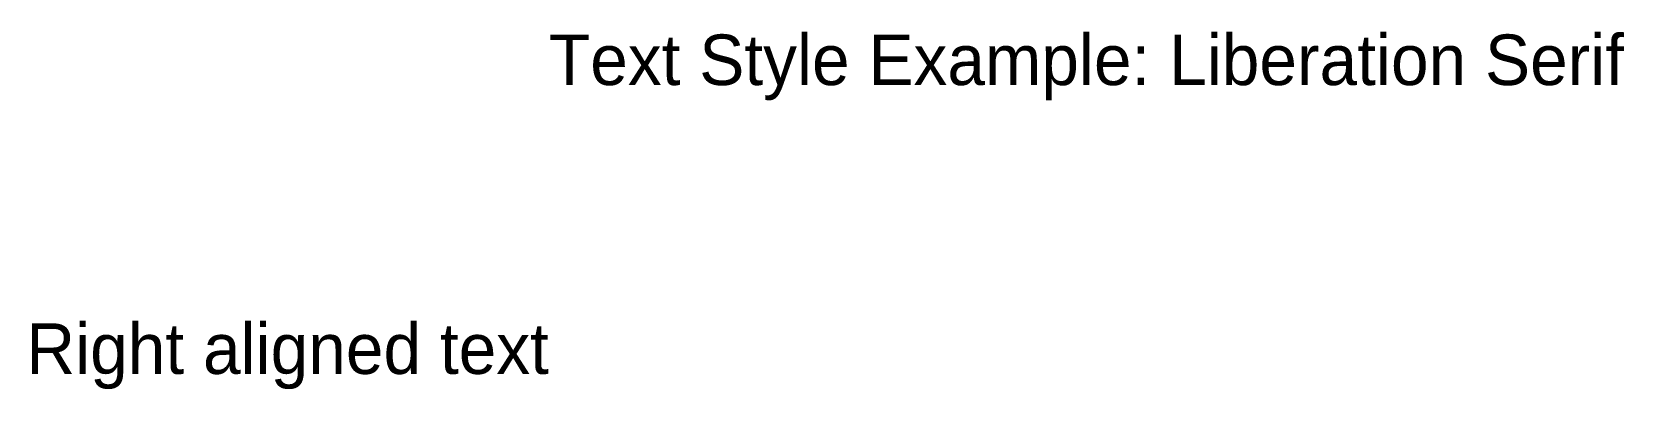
# Model space of a CAD drawing. Header units: metres. Extents: x -1.6 to 9.4, y 3.9 to 6.4.
import ezdxf
from ezdxf.enums import TextEntityAlignment as Align

# ---------------------------------------------------------------- set-up
doc = ezdxf.new("R2010")
doc.units = ezdxf.units.M

msp = doc.modelspace()

# ---------------------------------------------------------------- texts
msp.add_text('Text Style Example: Liberation Serif', height=0.35).set_placement((2, 6))
msp.add_text('Right aligned text', height=0.35).set_placement((2, 4), align=Align.RIGHT)

doc.saveas('drawing.dxf')
